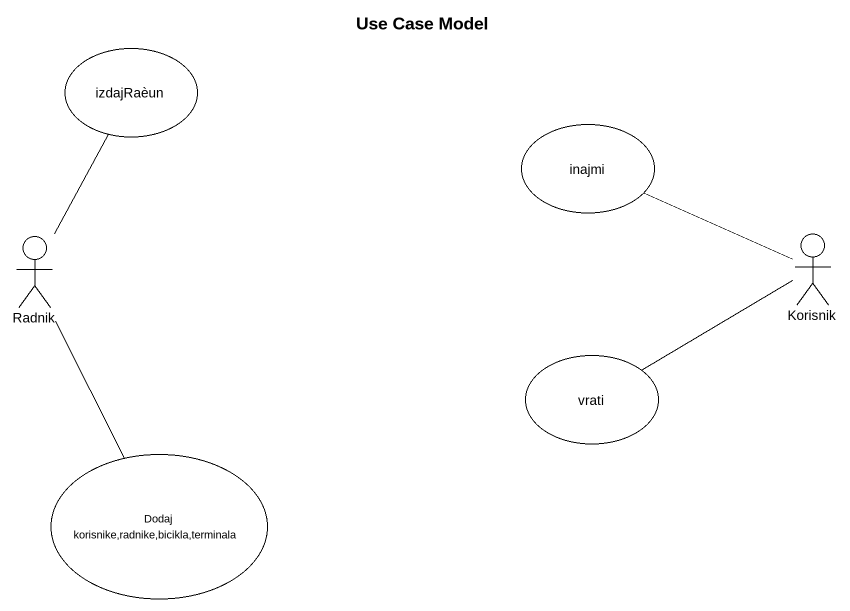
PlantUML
@startuml
title Use Case Model
usecase izdajRaèun
usecase inajmi
actor Radnik
actor Korisnik
usecase vrati
usecase "Dodaj korisnike,radnike,bicikla,terminala" as Dodaj_korisnike_radnike
Radnik -up- izdajRaèun
Radnik -- Dodaj_korisnike_radnike
Korisnik -left- inajmi
Korisnik -left- vrati
@enduml
